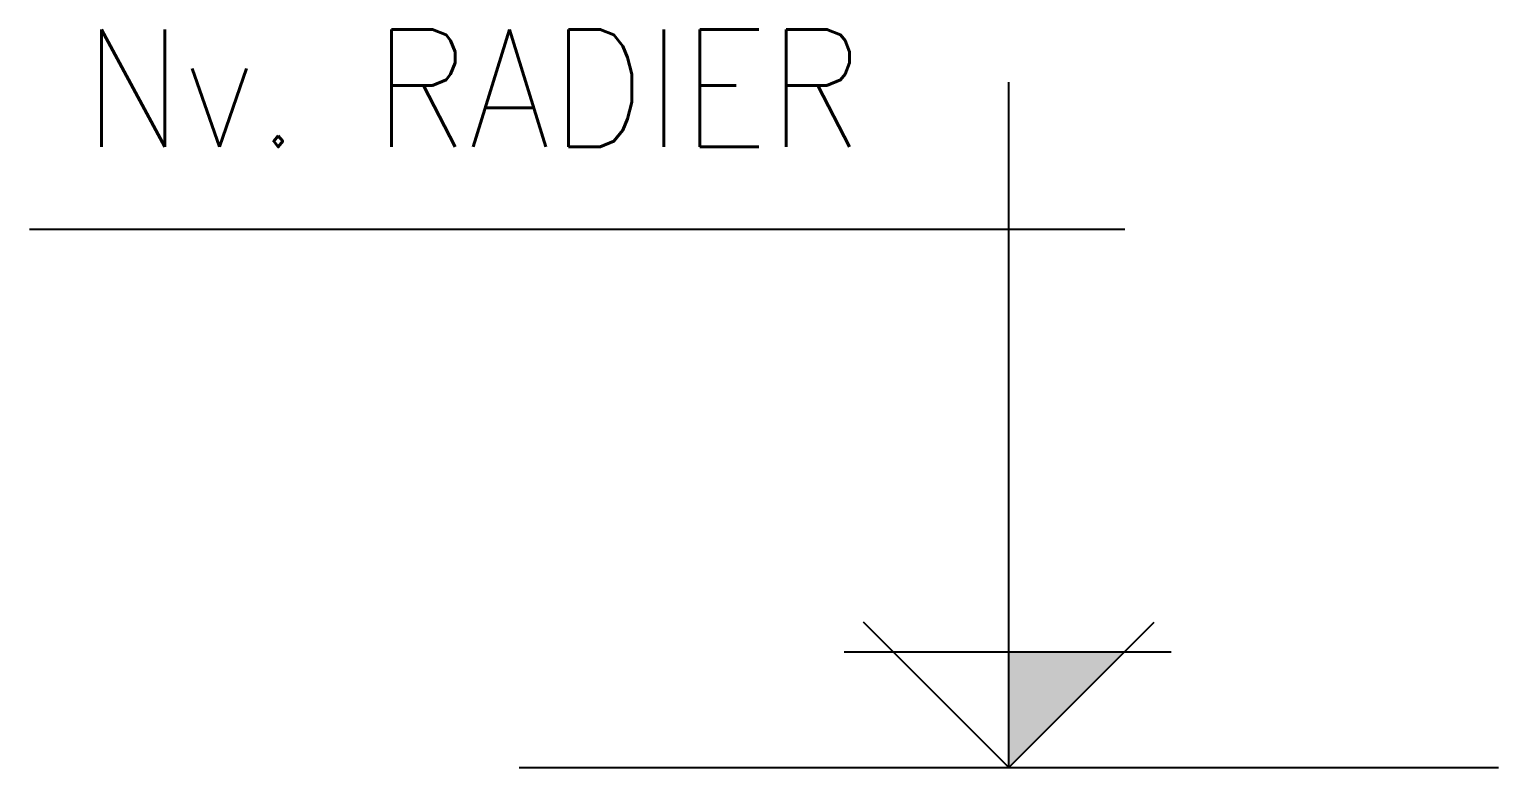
# Model space of a CAD drawing. Extents: x 1418 to 15858, y -441 to 10768.
# Drawn here: x 4066.28 to 4116.27, y 1734.5 to 1759.63 of the extents above; entities that cross this region are included whole.
import ezdxf
from ezdxf.enums import TextEntityAlignment as Align

# ---------------------------------------------------------------- set-up
doc = ezdxf.new("R2010")
doc.units = 0
doc.header["$LTSCALE"] = 60
doc.layers.get('0').update_dxf_attribs({"linetype": 'CONTINUOUS'})
doc.styles.add('COTAS', font='romans.shx', dxfattribs={"width": 0.9})

# ---------------------------------------------------------------- blocks, each defined once
blk = doc.blocks.new('NIVEL')
blk.add_hatch(color=2).paths.add_polyline_path([(0, 11.84), (0, 0), (11.84, 11.84)])
at = {"color": 1}
for p, q in [((0, 0), (0, 70)), ((-100, 55), (11.84, 55)), ((0, 0), (-14.85, 14.85)), ((0, 0), (14.85, 14.85)), ((-16.82, 11.84), (0, 11.84)), ((0, 11.84), (16.58, 11.84)), ((-50, 0), (50, 0))]:
    blk.add_line(p, q, dxfattribs=at)
at = {"color": 2, "style": 'COTAS'}
blk.add_attdef('NIVEL', text='', height=12, dxfattribs=at).set_placement((-57.68, 69.39), align=Align.MIDDLE)

msp = doc.modelspace()

# ---------------------------------------------------------------- block references
ref = msp.add_blockref('NIVEL', (4099.609, 1734.502), dxfattribs=dict(xscale=0.3333000000000084, yscale=0.3333000000000084, zscale=0.3333000000000084))
ref.add_attrib('NIVEL', 'Nv. RADIER', dxfattribs={"color": 2, "height": 4, "style": 'COTAS', "width": 0.9}).set_placement((4081.383, 1757.628), align=Align.MIDDLE)

doc.saveas('drawing.dxf')
